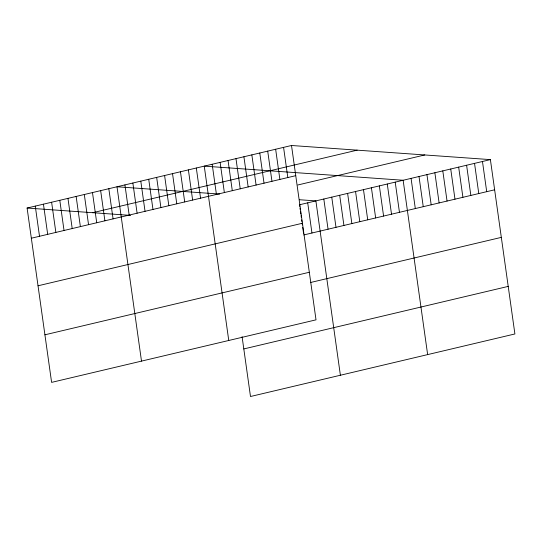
<?xml version="1.0" encoding="UTF-8"?>
<svg xmlns="http://www.w3.org/2000/svg" width="542" height="542" viewBox="0 0 542 542"><rect width="100%" height="100%" fill="white"/><g stroke="black" fill="none" stroke-linecap="round" stroke-linejoin="round"><path stroke-width="0.81" d="M291.508 145.493L316.013 319.841L51.605 382.381L27.1 208.04L291.508 145.493L490.395 159.619L514.9 333.96L250.492 396.507L242.084 336.677M92.736 212.694L357.144 150.154M31.341 238.216L295.749 175.676M297.849 184.978L424.765 154.958M490.395 159.619L299.543 204.761L299.78 206.441M38.028 285.79L302.436 223.25M303.784 234.943L494.636 189.802M44.918 334.807L309.326 272.267M310.471 282.517L501.323 237.376M243.805 348.933L508.213 286.393M219.666 194.063L116.997 186.773L141.503 361.114M299.482 199.734L315.884 200.899L340.39 375.24M27.1 208.04L130.568 215.384M482.468 161.496L486.709 191.678M474.535 163.372L478.776 193.555M466.601 165.249L470.842 195.432M458.668 167.126L462.909 197.308M450.734 169.002L454.975 199.185M442.8 170.879L447.048 201.055M434.874 172.749L439.115 202.932M426.94 174.626L431.181 204.808M419.007 176.502L423.248 206.685M411.073 178.379L415.314 208.562M427.645 354.603L403.14 180.256L204.253 166.137L228.758 340.478M395.213 182.132L399.454 212.315M387.279 184.009L391.52 214.192M379.346 185.886L383.587 216.068M371.412 187.762L375.653 217.945M363.479 189.639L367.72 219.822M355.552 191.516L359.793 221.698M347.618 193.392L351.86 223.575M339.685 195.269L343.926 225.452M331.751 197.146L335.993 227.328M323.818 199.022L328.059 229.205M307.714 202.83L311.955 233.013M300.011 208.114L300.248 209.795M300.485 211.468L300.837 213.982M301.074 215.662L301.311 217.335M301.664 219.856L301.901 221.529M302.131 223.209L302.368 224.883M302.721 227.396L303.547 233.27M283.574 147.37L287.816 177.552M275.648 149.246L279.889 179.429M267.714 151.123L271.955 181.306M259.781 153L264.022 183.182M251.847 154.876L256.088 185.059M243.914 156.753L248.155 186.936M235.98 158.63L240.228 188.812M228.053 160.507L232.294 190.689M220.12 162.383L224.361 192.566M212.186 164.26L216.427 194.442M196.319 168.006L200.56 198.189M188.392 169.883L192.634 200.066M180.459 171.76L184.7 201.942M172.525 173.636L176.767 203.819M164.592 175.513L168.833 205.696M156.658 177.39L160.899 207.572M148.725 179.267L152.973 209.449M140.798 181.143L145.039 211.326M132.865 183.02L137.106 213.202M124.931 184.897L129.172 215.079M108.827 188.704L113.068 218.887M100.656 190.642L104.897 220.818M92.479 192.573L96.72 222.755M84.308 194.503L88.549 224.686M76.137 196.441L80.379 226.617M67.96 198.372L72.208 228.555M59.789 200.303L64.031 230.486M51.619 202.241L55.86 232.416M43.448 204.171L47.689 234.354M35.271 206.102L39.512 236.285"/></g></svg>
